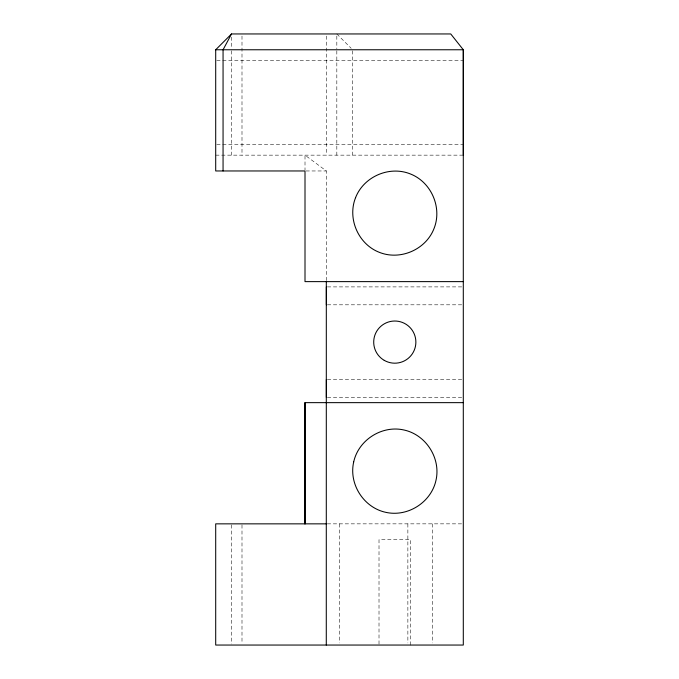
<?xml version="1.0" encoding="UTF-8"?>
<svg xmlns="http://www.w3.org/2000/svg" width="679" height="679" viewBox="0 0 679 679"><rect width="100%" height="100%" fill="white"/><g stroke="black" fill="none" stroke-linecap="round" stroke-linejoin="round"><path stroke-width="0.51" stroke-dasharray="3.4 2.55" d="M326.319 280.571L326.344 170.964L305.007 155.151L305.007 169.911M216.762 60.304L463.299 60.304M216.762 144.61L463.299 144.61M215.701 155.151L463.299 155.151M306.025 170.964L326.344 170.964M327.405 286.903L463.299 286.894M327.405 304.812L463.299 304.812M327.405 379.527L463.299 379.468M327.405 397.376L463.299 397.376M327.312 523.849L463.299 523.849M336.826 33.95L351.196 48.319M432.379 523.849L432.379 642.945M410.574 645.05L410.574 539.661L379.009 539.661L379.009 645.05M407.867 523.849L407.867 642.945M352.639 50.815L352.639 155.151M339.5 523.849L339.5 642.945M336.826 36.055L336.826 48.701M336.826 50.815L336.826 155.151M326.26 36.055L326.26 155.151M241.996 36.055L241.996 155.151M241.996 524.901L241.996 642.945M231.514 37.116L231.514 48.701M231.514 50.815L231.514 155.151M231.514 524.901L231.514 643.998"/><path stroke-width="1.02" d="M304.981 402.647L304.981 523.849L304.981 402.647L463.299 402.647M326.319 281.632L326.285 645.05M326.285 523.849L215.701 523.849L215.701 645.05L463.299 645.05L463.299 49.762L450.746 33.95L231.514 33.95L223.06 49.762L223.06 170.964M463.299 281.624L305.007 281.624L305.007 170.964L215.701 170.964L215.701 49.762L231.514 33.95M215.701 49.762L463.299 49.762L463.299 155.151M326.353 286.903L326.353 304.812M326.353 379.468L326.353 397.376M353.683 461.992C348.641 483.991 363.621 507.536 385.672 512.306C407.663 517.339 431.216 502.367 435.986 480.308C441.019 458.317 426.047 434.764 403.988 430.002C381.997 424.961 358.444 439.941 353.683 461.992M355.567 197.674C347.173 218.621 358.308 244.211 379.349 252.342C400.296 260.744 425.886 249.609 434.017 228.56C442.419 207.613 431.284 182.023 410.235 173.892C389.288 165.498 363.698 176.633 355.567 197.674M384.255 360.362A21.074 21.074 0 0 0 415.871 342.106A21.074 21.074 0 0 0 384.255 323.849A21.074 21.074 0 0 0 384.255 360.362"/></g></svg>
